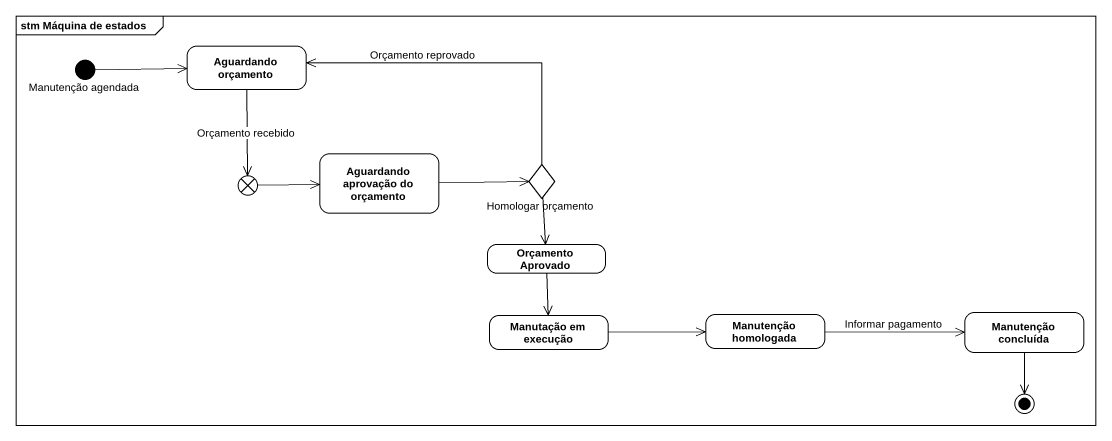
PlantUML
@startuml
mainframe stm Máquina de estados
hide empty description
state "Manutenção agendada" as Manutenção_agendada <<start>>
state "Aguardando orçamento" as Aguardando_orçamento
state exit1 <<choice>>
state "Aguardando aprovação do orçamento" as Aguardando_aprovação_do
state "Homologar orçamento" as Homologar_orçamento <<choice>>
state "Orçamento Aprovado" as Orçamento_Aprovado
state "Manutenção concluída" as Manutenção_concluída
state "Manutação em execução" as Manutação_em_execução
state "Manutenção homologada" as Manutenção_homologada
Manutenção_agendada -right-> Aguardando_orçamento
Aguardando_orçamento --> exit1 : Orçamento recebido
exit1 -right-> Aguardando_aprovação_do
Aguardando_aprovação_do -right-> Homologar_orçamento
Homologar_orçamento -left-> Aguardando_orçamento : Orçamento reprovado
Homologar_orçamento --> Orçamento_Aprovado
Orçamento_Aprovado --> Manutação_em_execução
Manutação_em_execução -right-> Manutenção_homologada
Manutenção_homologada -right-> Manutenção_concluída : Informar pagamento
Manutenção_concluída --> [*]
@enduml
